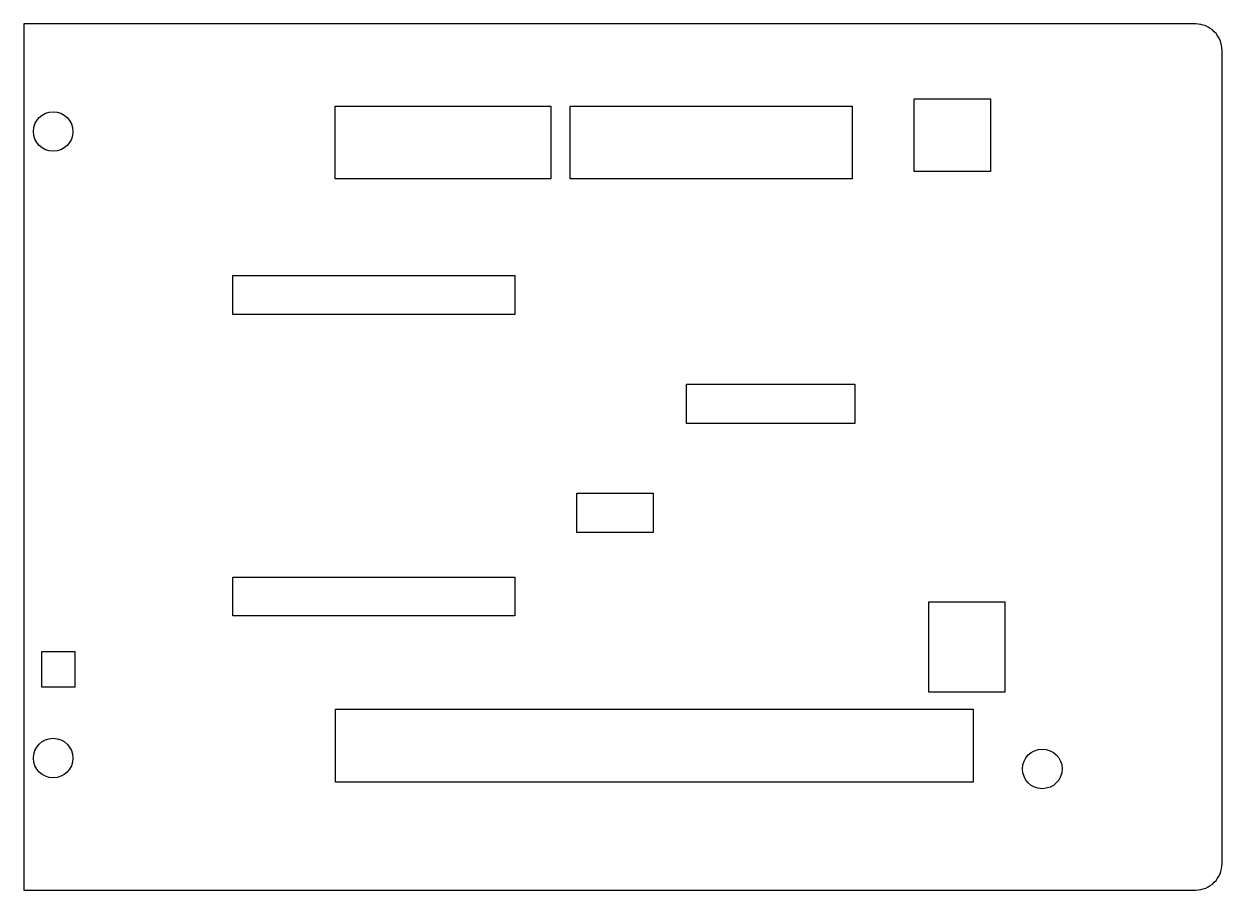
# Model space of a CAD drawing. Header units: millimetres. Extents: x -39.7 to 51.2, y -33.8 to 31.9.
import ezdxf

# ---------------------------------------------------------------- set-up
doc = ezdxf.new("R2010")
doc.units = ezdxf.units.MM
doc.layers.get('0').update_dxf_attribs({"linetype": 'CONTINUOUS'})

msp = doc.modelspace()

# ---------------------------------------------------------------- linework, layer by layer
msp.add_lwpolyline([(51.18, 29.867, 0.414214), (49.18, 31.867), (-39.654, 31.867), (-39.654, -33.836), (49.18, -33.836, 0.414214), (51.18, -31.836)], format="xyb", close=True)
for points in [[(0.298, 20.108), (-16.052, 20.108), (-16.052, 25.641), (0.298, 25.641)], [(23.148, 20.108), (1.764, 20.108), (1.764, 25.641), (23.148, 25.641)], [(33.619, 20.682), (27.838, 20.682), (27.838, 26.19), (33.619, 26.19)], [(-2.445, 9.834), (-23.828, 9.834), (-23.828, 12.786), (-2.445, 12.786)], [(10.573, 4.54), (23.34, 4.54), (23.34, 1.55), (10.573, 1.55)], [(8.049, -6.706), (2.268, -6.706), (2.268, -3.716), (8.049, -3.716)], [(-23.828, -10.089), (-2.445, -10.089), (-2.445, -13.04), (-23.828, -13.04)], [(34.723, -18.832), (28.942, -18.832), (28.942, -11.972), (34.723, -11.972)], [(-38.309, -18.437), (-38.309, -15.738), (-35.808, -15.738), (-35.808, -18.437)], [(32.302, -25.641), (-16.027, -25.641), (-16.027, -20.108), (5.356, -20.108), (5.826, -20.108), (32.302, -20.108)]]:
    msp.add_lwpolyline(points, close=True)
for centre in [(-37.44, 23.705), (-37.44, -23.823), (37.554, -24.649)]:
    msp.add_circle(centre, 1.5)

doc.saveas('drawing.dxf')
